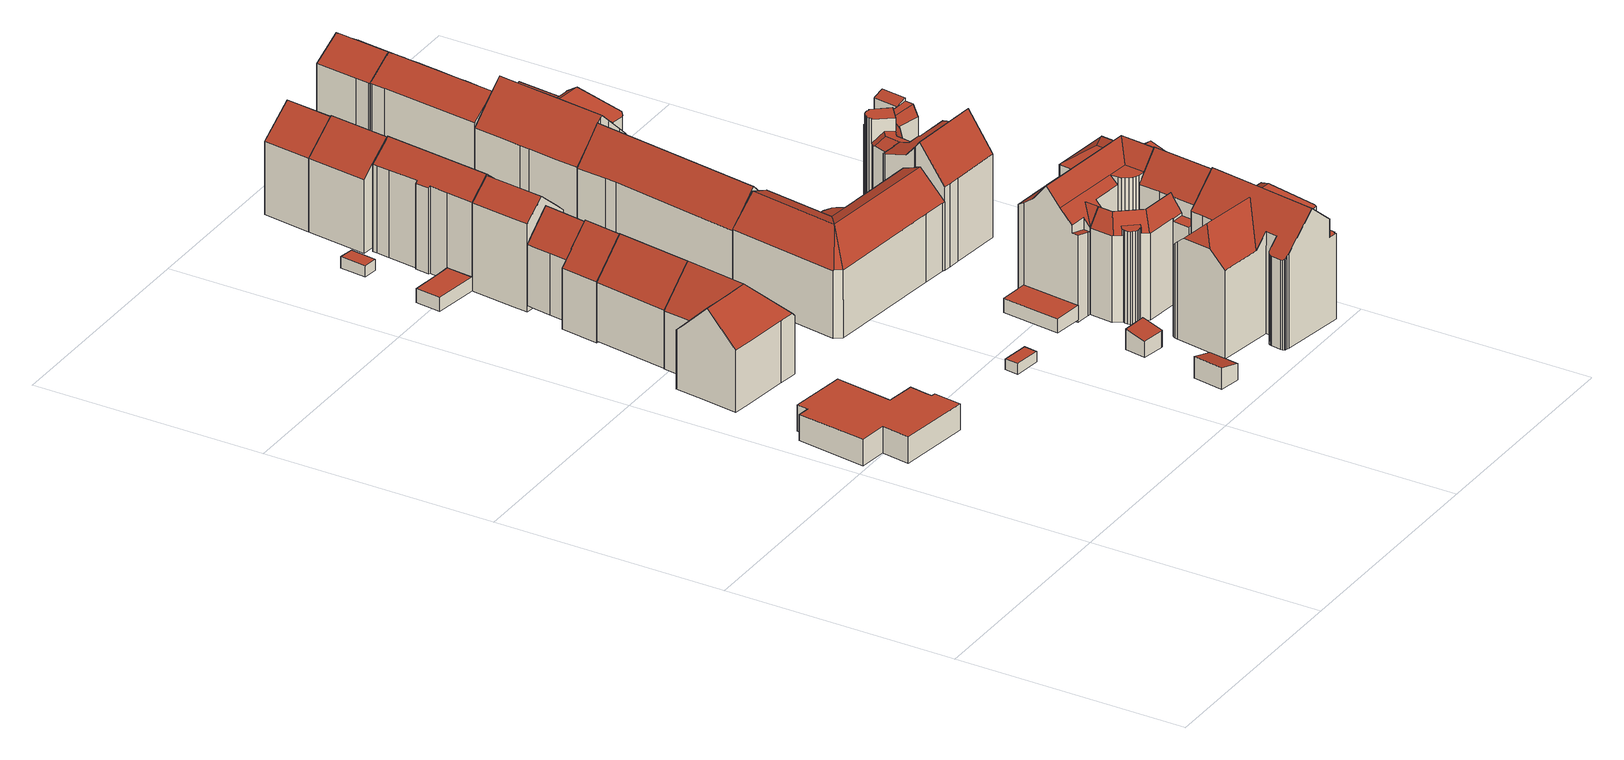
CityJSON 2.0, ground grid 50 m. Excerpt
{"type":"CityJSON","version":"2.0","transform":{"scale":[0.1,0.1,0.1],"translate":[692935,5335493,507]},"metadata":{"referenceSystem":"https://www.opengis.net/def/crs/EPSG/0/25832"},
"CityObjects":{
"building1":{"type":"Building","attributes":{"Gemeindeschluessel":"09162000","HoeheDach":"515.070","HoeheGrund":"509.370","Methode":"2000","NiedrigsteTraufeDesGebaeudes":"515.070","Geometrietyp2DReferenz":"3000","function":"31001_3065","roofType":"1000","measuredHeight":5.7,"storeysAboveGround":2},"geometry":[{"type":"MultiSurface","lod":"2","boundaries":[[[0,1,2,3]],[[4,5,6,7,8,9,10,11,12,13,2,1,14]],[[15,4,14,16]],[[17,9,8,18]],[[19,11,10,20]],[[3,2,13,21]],[[18,8,7,22]],[[22,7,6,23]],[[24,12,11,19]],[[16,0,3,21,24,19,20,17,18,22,23,25,15]],[[25,5,4,15]],[[20,10,9,17]],[[16,14,1,0]],[[23,6,5,25]],[[21,13,12,24]]],"semantics":{"surfaces":[{"type":"WallSurface"},{"type":"RoofSurface"},{"type":"GroundSurface"}],"values":[0,1,0,0,0,0,0,0,0,2,0,0,0,0,0]}}]},
"building2":{"type":"Building","attributes":{"Gemeindeschluessel":"09162000","HoeheDach":"529.574","HoeheGrund":"509.450","Methode":"2000","NiedrigsteTraufeDesGebaeudes":"522.036","Geometrietyp2DReferenz":"3000","function":"31001_1000","roofType":"3100","measuredHeight":20.12,"storeysAboveGround":5},"geometry":[{"type":"MultiSurface","lod":"2","boundaries":[[[26,27,28,29]],[[30,31,32,33]],[[34,35,36,37,38,39,40]],[[41,42,33,32,43,44]],[[45,46,47,48,41,44]],[[48,47,49,34,50,42,41]],[[50,34,40,30,33,42]],[[51,52,53,54]],[[55,26,29,56,51,54,57,58,46,45,44,43,32,31,59,60,61,62,63,64]],[[54,53,65,57]],[[26,55,64,66,67,27]],[[58,57,65,49,47,46]],[[49,65,53,52,68,28,27,67,66,36,35,34]],[[56,68,52,51]],[[30,40,39,38,61,60,59,31]],[[37,36,66,64,63,62,61,38]],[[29,28,68,56]]],"semantics":{"surfaces":[{"type":"WallSurface"},{"type":"RoofSurface"},{"type":"GroundSurface"}],"values":[0,0,1,0,0,1,1,0,2,0,0,0,1,0,0,0,0]}}]},
"building3":{"type":"Building","attributes":{"Gemeindeschluessel":"09162000","HoeheDach":"529.560","HoeheGrund":"509.460","Methode":"2000","NiedrigsteTraufeDesGebaeudes":"522.095","Geometrietyp2DReferenz":"3000","function":"31001_1000","roofType":"3100","measuredHeight":20.1,"storeysAboveGround":5},"geometry":[{"type":"MultiSurface","lod":"2","boundaries":[[[69,70,71,72,73,74,75,76,77,78]],[[72,79,66,73]],[[75,80,81,76]],[[71,82,79,72]],[[83,84,81,80]],[[78,85,86,69]],[[70,87,82,71]],[[69,86,87,70]],[[84,85,78,77,76,81]],[[66,79,82,87,86,85,84,83]],[[74,73,66,83,80,75]]],"semantics":{"surfaces":[{"type":"GroundSurface"},{"type":"WallSurface"},{"type":"RoofSurface"}],"values":[0,1,1,1,2,1,1,1,1,2,1]}}]},
"building4":{"type":"Building","attributes":{"Gemeindeschluessel":"09162000","HoeheDach":"511.769","HoeheGrund":"509.467","Methode":"1000","NiedrigsteTraufeDesGebaeudes":"511.769","Geometrietyp2DReferenz":"3000","function":"31001_2000","roofType":"1000","measuredHeight":2.3},"geometry":[{"type":"MultiSurface","lod":"2","boundaries":[[[88,89,90,91]],[[92,93,89,88]],[[88,91,94,92]],[[92,94,95,93]],[[95,90,89,93]],[[90,95,94,91]]],"semantics":{"surfaces":[{"type":"WallSurface"},{"type":"GroundSurface"},{"type":"RoofSurface"}],"values":[0,1,0,0,0,2]}}]},
"building5":{"type":"Building","attributes":{"Gemeindeschluessel":"09162000","HoeheDach":"529.500","HoeheGrund":"508.979","Methode":"2000","NiedrigsteTraufeDesGebaeudes":"522.228","Geometrietyp2DReferenz":"3000","function":"31001_1000","roofType":"3100","measuredHeight":20.52,"storeysAboveGround":5},"geometry":[{"type":"MultiSurface","lod":"2","boundaries":[[[96,97,98,99,100,101,102,103,104,105,106,107]],[[108,98,97,109]],[[108,110,111,100,99,98]],[[104,103,112,113,114,115]],[[116,117,115,114,118,119]],[[120,101,100,111]],[[121,122,96,107,123,124]],[[109,97,96,122]],[[107,106,125,126,127,123]],[[124,123,127,128]],[[129,102,101,120]],[[126,125,130,116,119,131,132]],[[129,120,111,110,108,109,122,121,124,128,132,131,119,118,114,113,112]],[[112,103,102,129]],[[133,105,104,115,117,116,130]],[[106,105,133,130,125]],[[128,127,126,132]]],"semantics":{"surfaces":[{"type":"RoofSurface"},{"type":"WallSurface"},{"type":"GroundSurface"}],"values":[0,1,1,1,1,1,1,1,0,1,1,1,2,1,0,1,1]}}]},
"building6":{"type":"Building","attributes":{"Gemeindeschluessel":"09162000","HoeheDach":"510.598","HoeheGrund":"507.610","Methode":"1000","NiedrigsteTraufeDesGebaeudes":"510.598","Geometrietyp2DReferenz":"3000","function":"31001_2000","roofType":"1000","measuredHeight":2.99},"geometry":[{"type":"MultiSurface","lod":"2","boundaries":[[[134,135,136,137,138,139]],[[134,139,140,141]],[[142,137,136,143,144,145]],[[141,140,145,144]],[[139,138,137,142,145,140]],[[135,134,141,144,143,136]]],"semantics":{"surfaces":[{"type":"WallSurface"},{"type":"RoofSurface"},{"type":"GroundSurface"}],"values":[0,0,0,0,1,2]}}]},
"building7":{"type":"Building","attributes":{"Gemeindeschluessel":"09162000","HoeheDach":"514.087","HoeheGrund":"509.381","Methode":"1000","NiedrigsteTraufeDesGebaeudes":"512.876","Geometrietyp2DReferenz":"3000","function":"31001_2000","roofType":"2100","measuredHeight":4.71},"geometry":[{"type":"MultiSurface","lod":"2","boundaries":[[[146,147,148,149]],[[146,149,150,151]],[[147,146,151,152]],[[152,151,150,153]],[[152,153,148,147]],[[148,153,150,149]]],"semantics":{"surfaces":[{"type":"GroundSurface"},{"type":"WallSurface"},{"type":"RoofSurface"}],"values":[0,1,1,2,1,1]}}]},
"building8":{"type":"Building","attributes":{"Gemeindeschluessel":"09162000","HoeheDach":"511.206","HoeheGrund":"508.820","Methode":"1000","NiedrigsteTraufeDesGebaeudes":"511.206","Geometrietyp2DReferenz":"3000","function":"31001_2000","roofType":"1000","measuredHeight":2.39},"geometry":[{"type":"MultiSurface","lod":"2","boundaries":[[[154,155,156,157]],[[158,156,155,159]],[[159,155,154,160]],[[161,158,159,160]],[[161,157,156,158]],[[160,154,157,161]]],"semantics":{"surfaces":[{"type":"RoofSurface"},{"type":"WallSurface"},{"type":"GroundSurface"}],"values":[0,1,1,2,1,1]}}]},
"building9":{"type":"Building","attributes":{"Gemeindeschluessel":"09162000","HoeheDach":"530.645","HoeheGrund":"507.560","Methode":"2000","NiedrigsteTraufeDesGebaeudes":"524.627","Geometrietyp2DReferenz":"3000","function":"31001_1000","roofType":"3100","measuredHeight":23.09,"storeysAboveGround":5},"geometry":[{"type":"MultiSurface","lod":"2","boundaries":[[[162,163,164,165,166,167]],[[168,169,170,134,171,172]],[[173,174,165,164,175,176,134,170]],[[163,162,177,178,172,171,134,176,175,164]],[[179,173,170,169,168]],[[178,177,162,167,180,179,168,172]],[[180,167,166,165,174,173,179]]],"semantics":{"surfaces":[{"type":"WallSurface"},{"type":"GroundSurface"},{"type":"RoofSurface"}],"values":[0,0,0,1,2,0,2]}}]},
"building10":{"type":"Building","attributes":{"Gemeindeschluessel":"09162000","HoeheDach":"513.874","HoeheGrund":"509.396","Methode":"1000","NiedrigsteTraufeDesGebaeudes":"512.857","Geometrietyp2DReferenz":"3000","function":"31001_2000","roofType":"2100","measuredHeight":4.48},"geometry":[{"type":"MultiSurface","lod":"2","boundaries":[[[181,182,183,184]],[[185,186,187,188]],[[183,182,189,187,186,190,191]],[[181,184,192,193,185,188,194]],[[184,183,191,192]],[[192,191,190,193]],[[194,189,182,181]],[[188,187,189,194]],[[193,190,186,185]]],"semantics":{"surfaces":[{"type":"WallSurface"},{"type":"RoofSurface"},{"type":"GroundSurface"}],"values":[0,0,1,2,0,0,0,0,0]}}]},
"building11":{"type":"Building","attributes":{"Gemeindeschluessel":"09162000","HoeheDach":"530.837","HoeheGrund":"507.870","Methode":"2000","NiedrigsteTraufeDesGebaeudes":"524.943","Geometrietyp2DReferenz":"3000","function":"31001_1000","roofType":"3100","measuredHeight":22.97,"storeysAboveGround":5},"geometry":[{"type":"MultiSurface","lod":"2","boundaries":[[[195,196,197,198]],[[199,200,201,202]],[[203,204,205,206,207,208]],[[209,210,211,212,213,214,203,208]],[[215,216,217,218]],[[219,220,212,211]],[[221,222,220,219]],[[214,213,223,197,196,224,225,226,227,217,216,205,204,203]],[[218,217,227,228]],[[202,201,222,221]],[[206,205,216,215]],[[212,220,222,201,200,223,213]],[[229,225,224,230]],[[228,227,226,231]],[[223,200,199,232,198,197]],[[231,226,225,229]],[[221,219,211,210,209,208,207,206,215,218,228,231,229,230,195,198,232,199,202]],[[230,224,196,195]]],"semantics":{"surfaces":[{"type":"WallSurface"},{"type":"RoofSurface"},{"type":"GroundSurface"}],"values":[0,0,0,0,0,0,0,1,0,0,0,1,0,0,0,0,2,0]}}]},
"building12":{"type":"Building","attributes":{"Gemeindeschluessel":"09162000","HoeheDach":"512.606","HoeheGrund":"509.499","Methode":"1000","NiedrigsteTraufeDesGebaeudes":"512.606","Geometrietyp2DReferenz":"3000","function":"31001_2000","roofType":"1000","measuredHeight":3.11},"geometry":[{"type":"MultiSurface","lod":"2","boundaries":[[[233,234,235,236]],[[237,238,239,240]],[[238,233,236,239]],[[237,240,235,234]],[[238,237,234,233]],[[239,236,235,240]]],"semantics":{"surfaces":[{"type":"RoofSurface"},{"type":"GroundSurface"},{"type":"WallSurface"}],"values":[0,1,2,2,2,2]}}]},
"building13":{"type":"Building","attributes":{"Gemeindeschluessel":"09162000","HoeheDach":"529.600","HoeheGrund":"509.316","Methode":"2000","NiedrigsteTraufeDesGebaeudes":"522.903","Geometrietyp2DReferenz":"3000","function":"31001_1000","roofType":"3100","measuredHeight":20.28,"storeysAboveGround":5},"geometry":[{"type":"MultiSurface","lod":"2","boundaries":[[[241,242,243,244]],[[245,246,247,248]],[[249,250,251,252,253]],[[254,255,256,257]],[[258,250,249]],[[259,260,243,242,261,262,263,264]],[[265,264,263,266,267]],[[268,269,252,251,265,267,270]],[[271,272,273,274]],[[266,263,262,275]],[[276,261,242,241]],[[248,247,255,254]],[[277,273,272,278,279,250,258]],[[280,278,272,271]],[[281,282,283,284]],[[285,286,287,288]],[[276,289,290,275,262,261]],[[244,243,260,246,245]],[[246,260,259,291]],[[292,293,290,289]],[[257,256,282,281]],[[294,295,277,258,249,253]],[[294,253,252,269]],[[268,270,293,292]],[[291,259,296,297]],[[285,288,280,271,274,295,294,269,268,292,289,276,241,244,245,248,254,257,281,284]],[[265,251,250,264]],[[275,290,293,270,267,266]],[[274,273,277,295]],[[285,284,283,297,296,286]],[[280,288,287,279,278]],[[279,287,286,296,259,264,250]],[[297,283,282,256,255,247,246,291]]],"semantics":{"surfaces":[{"type":"WallSurface"},{"type":"RoofSurface"},{"type":"GroundSurface"}],"values":[0,0,1,0,1,1,0,0,0,0,0,0,1,0,0,0,0,0,0,0,0,0,0,0,0,2,1,1,0,0,0,1,1]}}]},
"building14":{"type":"Building","attributes":{"Gemeindeschluessel":"09162000","HoeheDach":"530.699","HoeheGrund":"508.730","Methode":"1000","NiedrigsteTraufeDesGebaeudes":"524.573","Geometrietyp2DReferenz":"3000","function":"31001_1000","roofType":"3100","measuredHeight":21.97,"storeysAboveGround":4},"geometry":[{"type":"MultiSurface","lod":"2","boundaries":[[[298,299,300,301,302,303,304,305]],[[306,307,308,309]],[[310,311,312,313,314,315]],[[316,311,310,315,306,309,317,304,303,302,301]],[[312,318,300,299,298,313]],[[309,308,319,317]],[[315,314,307,306]],[[316,318,312,311]],[[316,301,300,318]],[[307,314,313,298,305,319,308]],[[317,319,305,304]]],"semantics":{"surfaces":[{"type":"WallSurface"},{"type":"GroundSurface"},{"type":"RoofSurface"}],"values":[0,0,0,1,2,0,0,0,0,2,0]}}]},
"building15":{"type":"Building","attributes":{"Gemeindeschluessel":"09162000","HoeheDach":"536.590","HoeheGrund":"509.402","Methode":"2000","NiedrigsteTraufeDesGebaeudes":"527.860","Geometrietyp2DReferenz":"3000","function":"31001_1000","roofType":"3100","measuredHeight":27.19,"storeysAboveGround":5},"geometry":[{"type":"MultiSurface","lod":"2","boundaries":[[[320,321,322,323]],[[324,325,326,327,328,329,330,331,332,333,334,335,336,337,338,339,340,341,342,343,344,345,346]],[[347,348,349,350]],[[341,322,321,342]],[[351,340,339,352]],[[353,354,355,356]],[[357,358,359,360]],[[360,361,349,348,362,363,364,365,357]],[[327,326,366,367,368]],[[369,370,329,328]],[[371,372,359,358,342]],[[373,374,375,376,377,378,379,380,381,382,366,326,325]],[[383,377,376,384]],[[385,386,375,374]],[[387,388,389,390,355,354,391,320,323]],[[392,331,330,393]],[[394,395,344,343,396,365,364]],[[397,381,380,398]],[[393,330,329,370]],[[384,376,375,386]],[[399,332,331,392]],[[400,378,377,383]],[[401,363,362,402]],[[403,333,332,399]],[[321,404,405,371,342]],[[406,407,373,325,324]],[[408,337,336,409]],[[409,336,335,410]],[[391,404,321,320]],[[350,349,361,411]],[[356,355,390,412]],[[413,389,388,414]],[[415,346,345,416]],[[417,334,333,403]],[[410,335,334,417]],[[416,345,344,395]],[[351,418,387,323,322,341,340]],[[419,379,378,400]],[[397,420,368,367,382,381]],[[414,388,387,418]],[[385,374,373,407]],[[421,338,337,408]],[[405,372,371]],[[365,396,358,357]],[[415,406,324,346]],[[369,328,327,368,420]],[[342,358,396,343]],[[394,364,363,401]],[[351,352,421,408,409,410,417,403,399,392,393,370,369,420,397,398,419,400,383,384,386,385,407,406,415,416,395,394,401,402,347,350,411,353,356,412,413,414,418]],[[412,390,389,413]],[[411,361,360,359,372,405,404,391,354,353]],[[352,339,338,421]],[[366,382,367]],[[402,362,348,347]],[[398,380,379,419]]],"semantics":{"surfaces":[{"type":"WallSurface"},{"type":"RoofSurface"},{"type":"GroundSurface"}],"values":[0,1,0,1,0,0,0,1,1,0,1,1,0,0,1,0,0,0,0,0,0,0,0,0,1,0,0,0,0,0,0,0,0,0,0,0,0,0,0,0,0,0,1,0,0,0,1,0,2,0,0,0,1,0,0]}}]},
"building16":{"type":"Building","attributes":{"Gemeindeschluessel":"09162000","HoeheDach":"530.415","HoeheGrund":"509.210","Methode":"2000","NiedrigsteTraufeDesGebaeudes":"521.725","Geometrietyp2DReferenz":"3000","function":"31001_1000","roofType":"3100","measuredHeight":21.2,"storeysAboveGround":5},"geometry":[{"type":"MultiSurface","lod":"2","boundaries":[[[422,423,424,425]],[[426,427,428,429]],[[430,424,423,431,428,427,432,433,434,435,436,437,438,439]],[[429,428,431,440]],[[439,438,437,441,442,443,444,445]],[[446,447,425,424,430,439,445,448]],[[449,434,433,450]],[[451,436,435,452]],[[452,435,434,449]],[[453,444,443,454]],[[455,432,427,426]],[[441,437,436,451,456,457,458,442]],[[448,445,444,453]],[[440,431,423,422]],[[450,433,432,455]],[[450,455,426,429,440,422,425,447,446,448,453,454,458,457,456,451,452,449]],[[454,443,442,458]]],"semantics":{"surfaces":[{"type":"WallSurface"},{"type":"RoofSurface"},{"type":"GroundSurface"}],"values":[0,0,1,0,1,0,0,0,0,0,0,0,0,0,0,2,0]}}]},
"building17":{"type":"Building","attributes":{"Gemeindeschluessel":"09162000","HoeheDach":"530.440","HoeheGrund":"508.670","Methode":"2000","NiedrigsteTraufeDesGebaeudes":"524.547","Geometrietyp2DReferenz":"3000","function":"31001_1000","roofType":"3100","measuredHeight":21.77,"storeysAboveGround":5},"geometry":[{"type":"MultiSurface","lod":"2","boundaries":[[[459,460,461,462]],[[301,303,304,317,463,464,465]],[[317,319,466,463]],[[303,301,459,462,467,304]],[[467,462,461,466,319]],[[465,460,459,301]],[[304,467,319,317]],[[461,460,465,464,463,466]]],"semantics":{"surfaces":[{"type":"RoofSurface"},{"type":"GroundSurface"},{"type":"WallSurface"}],"values":[0,1,2,2,0,2,2,2]}}]},
"building18":{"type":"Building","attributes":{"Gemeindeschluessel":"09162000","HoeheDach":"536.060","HoeheGrund":"508.917","Methode":"2000","NiedrigsteTraufeDesGebaeudes":"527.020","Geometrietyp2DReferenz":"3000","function":"31001_1000","roofType":"3100","measuredHeight":27.14},"geometry":[{"type":"MultiSurface","lod":"2","boundaries":[[[468,469,470,471]],[[472,473,474,475]],[[476,477,478,479,480,481,482,483]],[[484,485,486,487]],[[488,489,490,491,492]],[[493,494,495,469,468,496]],[[497,498,499,500]],[[501,502,473,472,503,477,476]],[[504,471,470,505,506,507,508]],[[509,494,493,510,511]],[[512,513,514,515]],[[497,516,485,484,498]],[[500,499,517,518,483,482,511,510,519]],[[520,521,489,488,522]],[[523,524,525,526]],[[509,511,482,481,527]],[[501,476,483,518,528,486]],[[499,498,484,487,529,517]],[[530,522,488,492]],[[519,510,493,496]],[[531,532,533,491,490]],[[534,485,516,475,474]],[[534,474,473,502]],[[535,492,491,533,536]],[[529,528,518,517]],[[480,479,537]],[[531,490,489,521]],[[494,509,527,495]],[[538,478,477,503]],[[516,497,500,519,496,468,471,504,539,540,523,526,512,515,541,542,543,532,531,521,520,538,503,472,475]],[[487,486,528,529]],[[526,525,513,512]],[[527,481,544,530,505,470,469,495]],[[513,525,524,545,546,508,507,547,548,549,550,551,514]],[[538,520,522,552,537,479,478]],[[504,508,546,539]],[[530,492,535,553,548,547,506,505]],[[543,536,533,532]],[[544,480,552,522,530]],[[543,542,550,549,553,535,536]],[[486,485,534,502,501]],[[515,514,551,541]],[[541,551,550,542]],[[480,537,552]],[[539,546,545,540]],[[553,549,548]],[[547,507,506]],[[481,480,544]],[[540,545,524,523]]],"semantics":{"surfaces":[{"type":"WallSurface"},{"type":"RoofSurface"},{"type":"GroundSurface"}],"values":[0,0,1,0,1,0,0,0,0,1,0,0,0,0,0,0,1,1,1,0,0,0,1,1,0,0,0,0,0,2,0,0,1,1,0,0,1,0,1,0,1,0,0,1,0,0,0,0,0]}}]},
"building19":{"type":"Building","attributes":{"Gemeindeschluessel":"09162000","HoeheDach":"536.050","HoeheGrund":"508.884","Methode":"2000","NiedrigsteTraufeDesGebaeudes":"526.842","Geometrietyp2DReferenz":"3000","function":"31001_1000","roofType":"3100","measuredHeight":27.17,"storeysAboveGround":4},"geometry":[{"type":"MultiSurface","lod":"2","boundaries":[[[501,554,555,556]],[[557,558,559,560,561]],[[562,563,564,565]],[[566,567,568]],[[569,570,571,572,568,567,573,574,575,576]],[[577,578,579]],[[491,580,581]],[[582,583,584,585]],[[586,587,588,589]],[[590,566,568,572,591]],[[531,592,593,491,581,594,595,532]],[[596,597,598,599]],[[600,601,602,501,556,577,579]],[[603,588,587,604,605,606,607,608,609,610]],[[611,612,613,614]],[[615,577,616,617]],[[618,609,619,598,597,594,581,580,593,592,620]],[[593,580,491]],[[621,622,623,624]],[[472,625,626,617,616,627,628]],[[624,623,626,625]],[[591,571,570,564,563,629,584,583,630]],[[631,600,579]],[[472,628,554,501,602,607,606,503]],[[632,620,592,531]],[[554,628,627,555]],[[591,572,571]],[[614,613,622,621]],[[556,555,627,616,577]],[[557,595,596,599,558]],[[503,606,605,633]],[[573,567,566,590,600]],[[618,610,609]],[[472,503,633,634,586,589,635,636,632,531,532,561,560,559,582,585,637,562,565,569,576,638,639,640,611,614,621,624,625]],[[638,641,642,639]],[[595,594,597,596]],[[637,629,563,562]],[[565,564,570,569]],[[643,644,615,617,626,623,622,613,612,645,642,641,575,574,646]],[[644,647,578,577,615]],[[646,648,649,643]],[[640,645,612,611]],[[643,649,647,644]],[[600,590,591,630,650,601]],[[573,600,631,648,646,574]],[[632,636,610,618,620]],[[601,608,607,602]],[[579,578,647,631]],[[609,608,601,650,619]],[[649,648,631]],[[639,642,645,640]],[[634,604,587,586]],[[647,649,631]],[[585,584,629,637]],[[559,558,599,598,619,650,630,583,582]],[[576,575,641,638]],[[635,603,610,636]],[[589,588,603,635]],[[633,605,604,634]],[[532,595,557,561]]],"semantics":{"surfaces":[{"type":"RoofSurface"},{"type":"WallSurface"},{"type":"GroundSurface"}],"values":[0,1,1,0,1,1,0,1,1,0,1,1,0,0,1,1,0,0,1,1,1,0,1,1,1,0,1,1,0,0,1,0,1,2,1,1,1,1,0,1,1,1,1,0,1,1,0,0,0,0,1,1,0,1,1,1,1,1,1,1]}}]},
"building20":{"type":"Building","attributes":{"Gemeindeschluessel":"09162000","HoeheDach":"531.410","HoeheGrund":"509.030","Methode":"2000","NiedrigsteTraufeDesGebaeudes":"523.543","Geometrietyp2DReferenz":"3000","function":"31001_1000","roofType":"3100","measuredHeight":22.38,"storeysAboveGround":4},"geometry":[{"type":"MultiSurface","lod":"2","boundaries":[[[651,652,653,654,655,656,657,658,659,660,661,662,663,664,665,666,667,668,669,670,671,672,673,674,675,676,677,678,679,680,681,682,683,684,685,686,687,688,689,690,691,692,693,694,695,696,697,698,699,700,701,702,703,704,705,706,707]],[[654,708,709,655]],[[663,662,661,660,710,711,712,713]],[[714,715,716,717,718,719,720,721,722,723]],[[657,724,725,658]],[[715,726,706,705,704,716]],[[651,727,728,652]],[[693,729,730,694]],[[677,731,732,678]],[[687,733,734,688]],[[659,735,710,660]],[[711,710,735,725,724,736,709,708,737,728,727,738,726,715,714]],[[720,719,701,700,699,721]],[[689,739,740,690]],[[706,726,738,707]],[[674,741,742,675]],[[667,743,744,668]],[[745,746,747,684,683,682]],[[732,748,749,680,679,678]],[[697,696,695,750,751,752]],[[673,753,741,674]],[[688,734,739,689]],[[707,738,727,651]],[[722,721,699,698,697,752]],[[691,754,755,692]],[[749,756,745,682,681,680]],[[690,740,754,691]],[[757,758,759,744,743,760,761,762,713,712,711,714,723]],[[653,737,708,654]],[[731,763,764,765,766,767,768,747,746,745,756,749,748,732]],[[669,668,744,759,758,670]],[[703,717,716,704]],[[658,725,735,659]],[[666,760,743,667]],[[676,675,742,763,731,677]],[[656,736,724,657]],[[701,719,718,702]],[[655,709,736,656]],[[663,713,762,664]],[[692,755,729,693]],[[694,730,750,695]],[[702,718,717,703]],[[742,741,753,769,757,723,722,752,751,750,730,729,755,754,740,739,734,733,767,766,765,764,763]],[[768,767,733,687,686,685,684,747]],[[652,728,737,653]],[[673,672,671,670,758,757,769,753]],[[665,664,762,761,760,666]]],"semantics":{"surfaces":[{"type":"GroundSurface"},{"type":"WallSurface"},{"type":"RoofSurface"}],"values":[0,1,1,2,1,1,1,1,1,1,1,2,1,1,1,1,1,1,1,1,1,1,1,1,1,1,1,2,1,2,1,1,1,1,1,1,1,1,1,1,1,1,2,1,1,1,1]}}]},
"building21":{"type":"Building","attributes":{"Gemeindeschluessel":"09162000","HoeheDach":"534.970","HoeheGrund":"509.069","Methode":"2000","NiedrigsteTraufeDesGebaeudes":"525.080","Geometrietyp2DReferenz":"3000","function":"31001_1000","roofType":"3100","measuredHeight":25.9},"geometry":[{"type":"MultiSurface","lod":"2","boundaries":[[[770,771,772,773]],[[774,775,776,777]],[[778,779,780]],[[781,782,783,784]],[[785,786,787,778,780,788,789]],[[790,791,792,786,785,793,794]],[[780,779,795,796,797]],[[798,799,800,801]],[[800,802,803,804,805,801]],[[805,804,806,793,807]],[[777,776,771,770]],[[808,809,775,774]],[[810,811,812,813,797,796]],[[814,815,816]],[[817,818,819,820,821,822,823,824,825,826,827,808,774,777,770,773,802,800,799,828,829,830,831,832,833,834,835,836,781,784,837,838,811,810,839]],[[798,801,805,807,840,841,842,843,844,845,846,847,848]],[[832,844,843,833]],[[820,819,791,790,849,850,851]],[[852,794,793,806,853,816,854]],[[836,835,855,856,857]],[[822,821,858,859,860,861]],[[817,839,795,779,778,787,862]],[[820,851,858,821]],[[810,796,795,839]],[[831,845,844,832]],[[817,862,863,818]],[[823,864,865,824]],[[835,834,842,841,866,855]],[[867,868,869,870]],[[799,798,848,828]],[[840,785,789,866,841]],[[849,790,794,852]],[[830,846,845,831]],[[842,834,833,843]],[[816,853,871,814]],[[816,872,854]],[[819,818,863,792,791]],[[782,867,870,813,812,873,874,783]],[[785,840,807,793]],[[829,847,846,830]],[[875,876,877,878,860,859]],[[853,806,804,803,871]],[[808,827,876,875,809]],[[865,864,861,860,878,879]],[[792,863,862,787,786]],[[826,825,879,878,877]],[[850,872,816,815,772,771,776,775,809,875,859,858,851]],[[802,773,772,815,814,871,803]],[[822,861,864,823]],[[824,865,879,825]],[[781,836,857,868,867,782]],[[838,873,812,811]],[[826,877,876,827]],[[780,797,813,870,869]],[[784,783,874,837]],[[828,848,847,829]],[[837,874,873,838]],[[789,788,856,855,866]],[[788,780,869,868,857,856]],[[850,849,852,854,872]]],"semantics":{"surfaces":[{"type":"WallSurface"},{"type":"RoofSurface"},{"type":"GroundSurface"}],"values":[0,0,0,0,1,1,1,0,0,0,0,0,0,0,2,1,0,0,1,0,0,0,0,0,0,0,0,0,0,0,0,1,0,0,1,0,0,1,0,0,1,1,0,1,1,0,1,0,0,0,0,0,0,0,0,0,0,1,1,0]}}]},
"building22":{"type":"Building","attributes":{"Gemeindeschluessel":"09162000","HoeheDach":"528.855","HoeheGrund":"508.860","Methode":"1000","NiedrigsteTraufeDesGebaeudes":"524.810","Geometrietyp2DReferenz":"3000","function":"31001_1000","roofType":"3100","measuredHeight":20,"storeysAboveGround":5},"geometry":[{"type":"MultiSurface","lod":"2","boundaries":[[[880,881,882,883]],[[884,885,886,887,888,889]],[[890,891,892,893]],[[894,895,896,897]],[[898,899,884,889,900,901,882,881]],[[902,903,904,905]],[[906,907,908,909]],[[910,911,891,890]],[[912,913,914,915]],[[893,892,895,894]],[[916,917,903,902]],[[915,910,890,893,894,897,918,906,909,916,902,905,919,920,880,883,921,922,888,887,886,912]],[[883,882,901,921]],[[915,914,911,910]],[[918,923,907,906]],[[904,903,917,908,907,923,896,895,892,891,911,914,913,885,884,899]],[[909,908,917,916]],[[886,885,913,912]],[[921,901,900,922]],[[897,896,923,918]],[[920,919,905,904,899,898,881,880]],[[922,900,889,888]]],"semantics":{"surfaces":[{"type":"WallSurface"},{"type":"RoofSurface"},{"type":"GroundSurface"}],"values":[0,0,0,0,1,0,0,0,0,0,0,2,0,0,0,1,0,0,0,0,0,0]}}]},
"building23":{"type":"Building","attributes":{"Gemeindeschluessel":"09162000","HoeheDach":"528.690","HoeheGrund":"508.565","Methode":"2000","NiedrigsteTraufeDesGebaeudes":"524.074","Geometrietyp2DReferenz":"3000","function":"31001_1000","roofType":"3100","measuredHeight":20.12},"geometry":[{"type":"MultiSurface","lod":"2","boundaries":[[[924,925,926,927]],[[928,929,925,924]],[[930,931,932,933,934,935,936,937,938,939,940,928,924,927]],[[936,941,942,937]],[[937,942,943,938]],[[938,943,944,939]],[[944,943,942,941,945,946,947,948,949,950,951]],[[927,926,952,930]],[[940,953,929,928]],[[935,945,941,936]],[[930,952,950,949,931]],[[931,949,948,932]],[[939,944,951,953,940]],[[932,948,947,933]],[[933,947,946,934]],[[953,951,950,952,926,925,929]],[[934,946,945,935]]],"semantics":{"surfaces":[{"type":"WallSurface"},{"type":"GroundSurface"},{"type":"RoofSurface"}],"values":[0,0,1,0,0,0,2,0,0,0,0,0,0,0,0,2,0]}}]},
"building24":{"type":"Building","attributes":{"Gemeindeschluessel":"09162000","HoeheDach":"511.852","HoeheGrund":"508.520","Methode":"1000","NiedrigsteTraufeDesGebaeudes":"511.304","Geometrietyp2DReferenz":"3000","function":"31001_2000","roofType":"1000","measuredHeight":3.33},"geometry":[{"type":"MultiSurface","lod":"2","boundaries":[[[954,955,956,957]],[[958,959,960,961]],[[962,963,964,965]],[[965,964,959,958]],[[966,960,959,964,963,956,955]],[[954,957,962,965,958,961,967]],[[961,960,966,967]],[[967,966,955,954]],[[957,956,963,962]]],"semantics":{"surfaces":[{"type":"WallSurface"},{"type":"RoofSurface"},{"type":"GroundSurface"}],"values":[0,0,0,0,1,2,0,0,0]}}]},
"building25":{"type":"Building","attributes":{"Gemeindeschluessel":"09162000","HoeheDach":"511.799","HoeheGrund":"508.670","Methode":"1000","NiedrigsteTraufeDesGebaeudes":"511.235","Geometrietyp2DReferenz":"3000","function":"31001_2000","roofType":"1000","measuredHeight":3.13},"geometry":[{"type":"MultiSurface","lod":"2","boundaries":[[[968,969,970,971,972,973]],[[974,975,976,971,970,969]],[[975,974,977,978,979,976]],[[977,974,969,968,973,978]],[[978,973,972,979]],[[979,972,971,976]]],"semantics":{"surfaces":[{"type":"RoofSurface"},{"type":"WallSurface"},{"type":"GroundSurface"}],"values":[0,1,2,1,1,1]}}]},
"building26":{"type":"Building","attributes":{"Gemeindeschluessel":"09162000","HoeheDach":"510.311","HoeheGrund":"508.050","Methode":"1000","NiedrigsteTraufeDesGebaeudes":"510.311","Geometrietyp2DReferenz":"3000","function":"31001_2000","roofType":"1000","measuredHeight":2.26},"geometry":[{"type":"MultiSurface","lod":"2","boundaries":[[[980,981,982,983,984,985]],[[986,987,988,989]],[[990,991,987,986]],[[984,992,991,990,993,985]],[[983,982,994,988,987,991,992,984]],[[989,995,981,980,985,993,990,986]],[[989,988,994,995]],[[995,994,982,981]]],"semantics":{"surfaces":[{"type":"WallSurface"},{"type":"RoofSurface"},{"type":"GroundSurface"}],"values":[0,0,0,0,1,2,0,0]}}]}
},
"vertices":[
[24,645,24],[24,645,81],[49,641,81],[49,641,24],[64,487,81],[55,427,81],[210,405,81],[218,465,81],[209,466,81],[210,479,81],[216,516,81],[155,525,81],[173,649,81],[52,666,81],[4,495,81],[64,487,24],[4,495,24],[210,479,24],[209,466,24],[155,525,24],[216,516,24],[52,666,24],[218,465,24],[210,405,24],[173,649,24],[55,427,24],
[253,911,24],[253,911,151],[248,911,156],[248,911,24],[116,934,151],[116,934,24],[73,940,24],[73,940,151],[174,853,226],[185,926,226],[195,987,226],[126,997,151],[125,997,150],[118,950,151],[116,935,151],[54,800,158],[63,867,226],[63,867,24],[54,800,24],[94,795,24],[190,783,24],[190,783,158],[94,795,158],[226,778,158],[105,861,226],[249,885,24],[249,885,151],[239,821,151],[239,821,24],[254,917,24],[244,885,24],[232,777,24],[226,778,24],[116,935,24],[118,950,24],[125,997,24],[126,997,24],[195,987,24],[263,977,24],[232,777,151],[263,977,151],[254,917,151],[244,885,156],
[276,1069,25],[270,1070,25],[266,1045,25],[272,1044,25],[263,977,25],[194,987,25],[125,997,25],[149,1157,25],[217,1147,25],[285,1137,25],[272,1044,152],[125,997,151],[149,1157,152],[266,1045,158],[194,987,226],[217,1147,226],[285,1137,152],[276,1069,152],[270,1070,158],
[445,445,25],[441,416,25],[441,416,48],[445,445,48],[502,437,25],[498,408,25],[502,437,48],[498,408,48],
[285,1137,153],[295,1202,153],[291,1203,157],[294,1221,157],[295,1227,157],[299,1226,153],[306,1273,153],[313,1326,153],[259,1333,211],[243,1228,211],[230,1230,225],[217,1147,225],[291,1203,20],[295,1202,20],[294,1221,20],[295,1227,20],[313,1326,20],[259,1333,20],[203,1340,20],[203,1340,152],[195,1286,153],[200,1321,152],[200,1321,20],[195,1286,20],[299,1226,20],[217,1147,20],[285,1137,20],[149,1157,153],[149,1157,20],[188,1236,181],[188,1235,181],[161,1239,153],[161,1239,20],[306,1273,20],[188,1236,153],[188,1236,20],[188,1235,20],[230,1230,197],
[218,1468,6],[225,1525,6],[225,1526,6],[225,1526,36],[225,1525,36],[218,1468,36],[122,1482,36],[122,1482,6],[194,1529,36],[194,1529,6],[129,1537,6],[129,1537,36],
[587,59,24],[598,125,24],[643,118,24],[633,52,24],[633,52,59],[587,59,71],[598,125,71],[643,118,59],
[174,1652,42],[181,1708,42],[150,1713,42],[143,1656,42],[150,1713,18],[181,1708,18],[174,1652,18],[143,1656,18],
[313,1326,6],[317,1357,6],[329,1455,6],[329,1455,176],[317,1357,176],[313,1326,176],[203,1340,197],[207,1371,197],[218,1468,197],[207,1371,6],[203,1340,6],[262,1463,236],[311,1457,193],[311,1457,6],[262,1463,6],[295,1328,6],[247,1334,6],[247,1334,236],[295,1328,193],
[668,236,24],[668,236,59],[667,235,59],[667,235,24],[623,289,24],[623,289,69],[676,283,69],[676,283,24],[669,238,59],[616,243,59],[665,235,59],[665,235,24],[616,243,24],[669,238,24],
[246,1700,9],[246,1700,198],[286,1694,234],[286,1694,9],[299,1692,9],[299,1692,231],[357,1685,179],[357,1685,9],[218,1468,198],[218,1469,198],[225,1526,198],[225,1526,9],[218,1469,9],[218,1468,9],[240,1466,9],[263,1463,9],[329,1455,9],[329,1455,180],[263,1463,238],[240,1466,217],[230,1566,9],[230,1566,198],[227,1567,195],[227,1567,9],[353,1650,9],[353,1650,179],[356,1677,9],[356,1677,179],[291,1694,238],[245,1690,198],[242,1663,198],[234,1597,199],[230,1597,195],[230,1597,9],[242,1663,9],[245,1690,9],[234,1597,9],[291,1694,9],
[624,554,56],[610,428,56],[672,420,56],[686,547,56],[610,428,25],[624,554,25],[686,547,25],[672,420,25],
[532,891,23],[532,891,193],[543,879,197],[543,879,23],[542,869,23],[542,869,171],[592,864,170],[592,864,23],[384,782,171],[450,819,226],[479,1013,226],[420,1022,170],[383,782,170],[595,885,23],[595,885,159],[668,877,159],[668,877,23],[394,768,170],[538,847,210],[542,869,201],[522,892,193],[522,894,192],[503,896,192],[496,852,210],[519,1006,210],[503,896,181],[519,1006,181],[559,1000,23],[420,1022,23],[559,1000,160],[701,732,23],[701,732,170],[652,738,170],[652,738,23],[522,894,171],[522,892,23],[394,767,170],[708,731,170],[714,788,226],[708,731,23],[717,871,23],[717,871,159],[722,869,160],[722,869,23],[716,802,23],[716,802,220],[715,798,222],[715,798,23],[530,945,23],[530,945,171],[538,847,182],[550,942,23],[550,942,160],[383,782,23],[394,767,23],[718,827,210],[718,827,182],
[305,1825,237],[327,1822,217],[373,1816,176],[373,1816,17],[327,1822,17],[305,1825,17],[303,1825,17],[303,1825,235],[246,1700,17],[246,1700,199],[220,1703,176],[220,1703,17],[289,1694,17],[299,1692,17],[299,1692,228],[289,1694,237],[286,1694,235],[286,1694,17],[357,1685,17],[236,1833,17],[357,1685,176],[236,1833,176],
[909,58,209],[909,58,249],[901,10,249],[901,10,209],[813,213,232],[811,214,230],[853,154,279],[778,97,216],[808,93,245],[804,67,245],[784,70,225],[781,70,222],[778,68,220],[775,65,218],[775,62,218],[771,39,218],[771,35,218],[772,32,220],[774,30,222],[778,29,226],[781,28,229],[850,18,296],[868,137,296],[886,255,296],[821,263,232],[820,262,232],[817,237,232],[956,217,24],[956,217,209],[955,213,209],[955,213,24],[781,28,24],[778,29,24],[927,45,24],[927,45,209],[929,45,209],[929,45,24],[930,192,209],[930,192,249],[949,189,249],[949,189,209],[953,213,209],[960,243,209],[960,246,209],[958,247,209],[938,249,209],[727,173,279],[693,146,249],[688,111,216],[808,93,24],[804,67,24],[888,134,296],[949,186,252],[779,218,230],[781,233,216],[727,241,216],[722,242,216],[717,241,218],[713,239,221],[709,235,224],[707,231,229],[706,226,234],[703,210,248],[717,241,24],[722,242,24],[781,233,24],[727,241,24],[921,7,209],[921,10,209],[922,12,209],[924,12,209],[929,55,209],[781,70,24],[784,70,24],[958,247,24],[821,263,24],[938,249,249],[706,226,24],[707,231,24],[778,68,24],[713,239,24],[960,246,24],[960,243,24],[775,65,24],[929,55,249],[929,59,252],[813,213,24],[779,218,24],[772,32,24],[771,35,24],[771,39,24],[953,213,24],[924,12,24],[922,12,24],[921,10,24],[817,237,24],[820,262,24],[775,62,24],[921,7,24],[709,235,24],[688,111,24],[774,30,24],
[585,1167,22],[585,1167,148],[559,1000,150],[559,1000,22],[588,1193,22],[588,1193,149],[579,1194,159],[579,1194,22],[545,1002,165],[576,1168,158],[607,1306,147],[597,1308,158],[605,1376,160],[573,1380,195],[546,1383,225],[538,1384,234],[537,1383,234],[482,1012,234],[576,1168,22],[516,1386,210],[474,1391,165],[466,1324,167],[464,1301,168],[420,1022,166],[482,1012,22],[545,1002,22],[420,1022,22],[605,1376,22],[597,1308,22],[546,1383,22],[573,1380,22],[464,1301,22],[466,1324,22],[607,1306,22],[538,1384,22],[516,1386,22],[474,1391,22],
[373,1816,175],[385,1918,176],[317,1927,234],[305,1825,234],[249,1936,17],[317,1927,17],[385,1918,17],[249,1936,176],[303,1825,233],
[817,301,19],[817,301,207],[749,308,207],[749,308,19],[979,382,19],[979,382,217],[976,352,217],[976,352,19],[903,391,291],[856,396,233],[851,349,234],[851,349,233],[849,329,233],[847,317,233],[841,261,233],[888,255,291],[970,352,201],[970,352,218],[954,354,218],[954,354,201],[761,401,207],[760,402,208],[761,411,208],[735,414,241],[732,382,241],[813,264,200],[817,300,200],[817,300,206],[813,264,19],[959,250,19],[959,250,201],[958,247,201],[958,247,19],[940,386,242],[962,384,242],[856,396,19],[737,324,19],[748,310,208],[738,322,208],[738,322,220],[737,324,220],[845,297,200],[821,263,200],[841,261,200],[715,333,19],[715,333,220],[714,338,220],[714,338,19],[970,352,19],[942,249,201],[942,249,218],[821,263,19],[797,355,19],[760,402,19],[797,355,207],[721,326,19],[721,326,220],[718,329,220],[718,329,19],[845,297,206],[952,338,218],[952,338,201],[772,332,241],[761,411,19],[709,416,19],[709,416,207],[975,352,218],[705,364,208],[704,365,207],[851,349,207],[851,349,19],[731,323,19],[726,323,19],[714,344,19],[716,349,19],[704,365,19],[848,323,241],[726,323,220],[731,323,220],[747,330,220],[725,358,220],[715,350,220],[716,349,220],[714,344,220],[799,355,207],[715,350,207],
[963,384,242],[946,424,273],[920,427,273],[702,417,200],[672,420,208],[672,420,19],[679,420,19],[702,417,19],[692,562,19],[692,562,223],[707,560,223],[707,560,19],[881,503,273],[949,533,249],[822,548,249],[737,557,19],[737,557,223],[820,548,223],[820,548,249],[950,533,249],[950,533,200],[961,532,200],[961,532,19],[972,493,214],[972,493,229],[958,494,233],[738,445,241],[710,416,208],[686,547,19],[686,547,234],[688,560,225],[688,560,19],[838,408,19],[838,408,252],[834,414,252],[834,414,19],[879,484,273],[816,511,249],[761,411,209],[760,411,209],[709,416,208],[709,416,198],[711,431,198],[711,431,224],[674,435,224],[674,435,208],[946,496,249],[911,467,290],[903,391,290],[831,421,252],[843,403,252],[849,399,252],[856,396,252],[872,394,252],[876,439,252],[831,444,252],[830,428,252],[982,517,19],[982,517,200],[985,511,200],[985,511,19],[972,493,200],[992,490,214],[992,490,200],[830,428,235],[677,462,252],[764,436,235],[987,505,19],[987,505,200],[986,498,200],[986,498,19],[992,497,19],[992,497,200],[992,489,215],[979,382,216],[692,560,225],[684,526,249],[946,496,236],[764,436,19],[849,399,19],[843,403,19],[831,421,19],[830,428,19],[692,560,19],[967,530,19],[973,527,19],[978,523,19],[967,530,200],[973,527,200],[968,518,200],[974,507,200],[978,523,200],[949,520,200],[974,507,229],[949,520,229],[968,518,229],[680,494,290],
[708,1542,20],[704,1503,20],[703,1502,20],[702,1501,20],[700,1500,20],[697,1500,20],[694,1477,20],[692,1459,20],[698,1457,20],[694,1424,20],[689,1420,20],[683,1415,20],[681,1414,20],[654,1418,20],[653,1418,20],[645,1427,20],[645,1431,20],[643,1432,20],[636,1433,20],[632,1433,20],[631,1425,20],[631,1421,20],[625,1374,20],[605,1376,20],[573,1380,20],[551,1382,20],[546,1383,20],[474,1391,20],[480,1438,20],[488,1503,20],[488,1507,20],[491,1525,20],[497,1575,20],[503,1630,20],[553,1624,20],[580,1621,20],[603,1619,20],[606,1618,20],[655,1613,20],[652,1581,20],[651,1577,20],[649,1574,20],[646,1572,20],[642,1571,20],[639,1572,20],[637,1560,20],[637,1558,20],[641,1550,20],[643,1547,20],[649,1546,20],[655,1546,20],[665,1556,20],[703,1551,20],[706,1550,20],[707,1549,20],[707,1548,20],[708,1545,20],[702,1501,168],[700,1500,170],[694,1424,167],[689,1420,171],[683,1415,166],[681,1414,165],[642,1489,228],[707,1549,169],[706,1550,168],[703,1551,167],[665,1556,167],[655,1546,177],[649,1546,177],[643,1547,177],[641,1550,175],[581,1496,228],[694,1477,174],[692,1459,174],[707,1548,168],[708,1542,167],[704,1503,167],[646,1572,173],[642,1571,176],[546,1383,239],[474,1391,167],[603,1619,221],[606,1618,218],[698,1457,167],[697,1500,174],[703,1502,167],[708,1545,167],[655,1613,169],[652,1581,168],[605,1376,190],[573,1380,222],[645,1431,176],[643,1432,178],[491,1525,167],[497,1575,167],[503,1630,167],[480,1438,167],[488,1503,167],[639,1572,180],[637,1560,180],[637,1558,180],[625,1374,170],[651,1577,168],[649,1574,170],[488,1507,167],[631,1425,170],[632,1433,177],[636,1433,177],[645,1427,173],[653,1418,166],[654,1418,166],[551,1382,244],[557,1429,244],[565,1498,244],[573,1567,244],[580,1621,244],[553,1624,217],[631,1421,170],
[754,870,21],[754,870,225],[759,870,225],[759,870,21],[723,873,21],[723,873,225],[731,873,225],[731,873,21],[913,937,224],[913,937,231],[886,939,224],[869,985,21],[869,985,181],[862,986,181],[862,986,21],[839,921,224],[845,926,224],[911,919,224],[835,945,224],[826,937,224],[808,876,199],[808,879,202],[854,914,202],[809,897,224],[793,885,224],[920,991,231],[896,993,225],[893,993,224],[784,939,252],[784,939,21],[784,934,21],[784,934,252],[771,923,21],[771,923,201],[781,932,201],[781,932,252],[796,914,224],[809,897,252],[722,869,21],[722,869,226],[896,993,21],[888,993,21],[888,993,181],[893,993,181],[759,871,200],[759,871,224],[777,869,224],[910,907,21],[855,915,21],[808,879,21],[804,842,21],[874,833,21],[860,716,21],[749,727,21],[725,729,21],[708,731,21],[715,798,21],[716,802,21],[784,944,21],[787,948,21],[790,952,21],[794,955,21],[799,956,21],[804,956,21],[809,954,21],[823,966,21],[865,961,21],[862,997,21],[876,995,21],[920,991,21],[839,921,252],[811,956,252],[809,954,252],[804,956,252],[799,956,252],[794,955,252],[790,952,252],[787,948,252],[784,944,252],[804,844,199],[804,844,231],[804,842,231],[788,845,224],[781,902,224],[774,847,224],[823,966,199],[825,966,201],[865,961,201],[874,833,232],[870,805,240],[867,773,280],[860,716,202],[910,907,200],[855,915,205],[749,727,201],[725,729,201],[811,956,200],[866,964,181],[866,964,198],[889,961,198],[889,961,181],[769,917,205],[774,847,231],[876,995,181],[862,997,181],[718,820,240],[716,802,263],[715,798,267],[714,789,280],[708,731,202],
[503,1630,19],[503,1630,178],[528,1840,178],[528,1840,19],[588,1866,219],[590,1866,217],[590,1866,19],[588,1866,19],[584,1867,19],[584,1867,216],[627,1793,19],[627,1793,185],[637,1792,178],[637,1792,19],[632,1751,19],[632,1751,178],[622,1752,185],[622,1752,19],[553,1624,214],[560,1624,219],[532,1873,178],[531,1868,178],[606,1618,19],[606,1618,185],[603,1619,188],[603,1619,19],[628,1724,19],[628,1724,179],[623,1682,178],[623,1682,19],[631,1829,19],[631,1829,185],[635,1860,19],[635,1860,185],[634,1856,185],[634,1856,19],[614,1682,19],[614,1682,185],[619,1726,19],[560,1624,19],[553,1624,19],[531,1868,19],[532,1873,19],[619,1726,185],
[532,1878,16],[532,1878,176],[536,1906,176],[536,1906,16],[532,1873,16],[532,1873,176],[547,1998,16],[604,1989,16],[645,1982,16],[667,1979,16],[664,1955,16],[657,1891,16],[654,1864,16],[653,1858,16],[635,1860,16],[590,1866,16],[584,1866,16],[654,1864,171],[653,1858,171],[635,1860,184],[590,1866,216],[657,1891,171],[664,1955,171],[667,1979,171],[645,1982,186],[604,1989,216],[603,1989,217],[589,1866,217],[547,1998,176],[584,1866,214],
[742,1603,15],[742,1603,49],[771,1844,49],[771,1844,15],[810,1755,15],[810,1755,43],[791,1598,43],[791,1598,15],[779,1844,15],[779,1844,48],[820,1839,43],[820,1839,15],[788,1598,43],[788,1598,15],
[852,1592,48],[853,1592,48],[858,1648,48],[868,1748,48],[810,1755,42],[791,1598,42],[853,1592,17],[858,1648,17],[868,1748,17],[852,1592,17],[791,1598,17],[810,1755,17],
[803,1841,10],[820,1839,10],[820,1839,33],[803,1841,33],[779,1844,33],[779,1844,10],[844,1959,10],[844,1959,33],[841,1932,33],[841,1932,10],[794,1967,10],[794,1967,33],[779,1845,33],[779,1845,10],[829,1838,33],[829,1838,10]
]}
